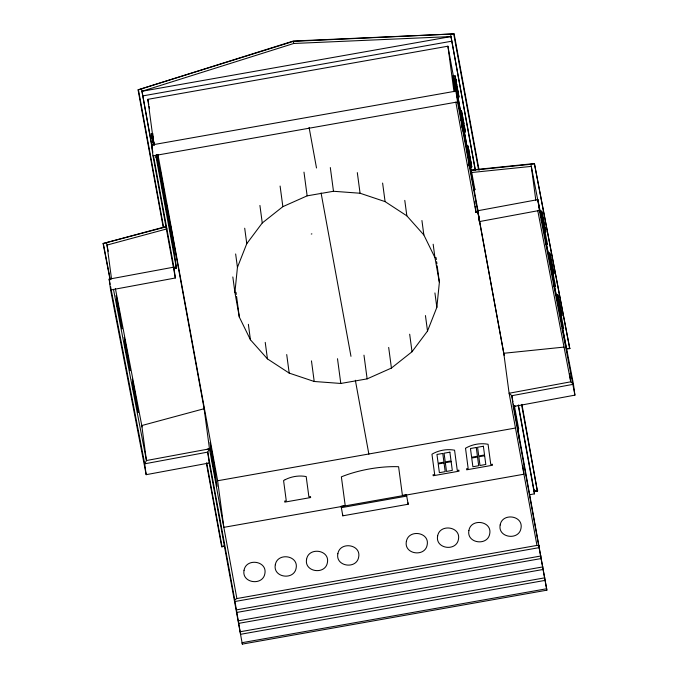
<?xml version="1.0" encoding="UTF-8"?>
<svg xmlns="http://www.w3.org/2000/svg" width="678" height="678" viewBox="0 0 678 678"><rect width="100%" height="100%" fill="white"/><g stroke="black" fill="none" stroke-linecap="round" stroke-linejoin="round"><path stroke-width="1.02" d="M437.183 265.827L439.378 282.319L436.844 307.363L427.513 331.042L412.021 351.746L391.426 368.061L367.137 378.875L340.797 383.46L314.211 381.485L289.192 373.103L267.437 358.882L250.428 339.78L239.334 317.109L234.902 292.404L237.436 267.361L235.647 253.962M556.985 297.269C557.486 295.133 553.697 294.786 557.808 294.769L558.782 299.617A22.925 0.432 79.5 0 1 560.816 310.143M540.756 213.985L540.764 212.468L540.069 211.646M548.816 255.801L546.29 244.19M470.235 166.754L470.252 165.237L469.566 164.415M152.796 133.905L152.948 135.761M237.436 267.361L246.767 243.682L262.259 222.977L282.853 206.663L307.142 195.849L333.483 191.272L360.069 193.238L385.087 201.62L406.851 215.85L423.852 234.952L434.945 257.623L439.378 282.319M566.469 348.975L569.766 348.636L534.4 163.542L470.981 170.051M569.766 348.636L534.4 163.542M204.476 410.41L204.07 408.317L209.477 448.836L207.731 452.116L209.188 462.989L242.326 644.1L546.875 590.182L513.348 403.986M116.87 306.27L117.574 305.676L116.226 295.549L117.099 299.879A23.976 0.441 79.5 0 1 119.209 310.888L121.633 326.847M457.252 97.09L457.277 94.945M466.71 148.863L466.735 146.719M454.141 33.9L293.277 41.027L138.066 89.86L293.371 41.383L454.141 33.9L479.092 170.22M518.399 404.919L534.205 491.296L537.391 491.16L521.933 404.351M455.845 102.149L476.024 212.451L477.973 210.714L537.891 199.603L573.469 384.273L574.919 395.138L513.28 406.571L546.875 590.182M125.108 347.797L125.625 347.492L124.277 337.364L125.15 341.695A23.976 0.441 79.5 0 1 127.261 352.704L129.693 368.663M133.168 389.613L133.685 389.308L132.329 379.18L133.21 383.511A23.976 0.441 79.5 0 1 135.32 394.52L137.744 410.478M168.483 223.816L169.008 223.52L166.305 203.264L170.17 224.469L172.873 244.724M457.286 94.166L454.506 79.021C452.624 80.36 455.709 76.106 452.828 76.182L454.862 91.377M434.657 474.447L431.954 454.192C438.708 450.277 446.887 448.751 454.574 450.2L457.269 470.456L458.887 470.168L459.023 471.185L433.183 475.744L433.047 474.727L434.768 474.71M465.455 448.26C472.202 444.344 480.38 442.827 488.067 444.276L490.77 464.523L492.389 464.244L492.525 465.252L466.676 469.812L466.54 468.795L468.159 468.515L465.557 448.522M545.154 580.376L240.605 634.294L234.978 601.505L234.741 599.725L236.876 598.547L536.959 545.417L539.298 545.798M162.33 188.645L159.906 168.288L163.771 189.501L166.474 209.748M212.494 462.786L210.07 442.429L213.934 463.633L217.045 486.414L212.629 462.184M152.855 152.236L141.973 91.276L293.752 43.477L450.989 36.57L475.227 170.254M206.434 463.438L221.664 546.688L223.681 546.053M221.664 546.688L224.418 546.248M110.082 279.828L103.081 243.521L166.474 226.393M103.081 243.521L166.551 226.783M166.958 228.876L107.014 245.072L111.539 279.014M117.26 309.914L118.269 309.727L117.684 305.371M125.32 351.729L126.32 351.543L125.735 347.187M311.261 234.012L311.897 233.893M146.168 474.676L110.599 290.006L109.15 279.141L173.882 267.132L176.39 268.03L170.966 227.376L204.12 408.715L141.778 425.555L146.448 460.531L144.719 463.811L146.168 474.676L209.205 462.989M174.339 268.412L176.39 268.03L155.745 155.228M476.024 212.451L478.261 212.053L476.024 212.451L475.185 206.163M110.599 290.006L175.331 277.997L173.882 267.132L153.423 155.347M537.891 199.603L539.341 210.468L479.405 221.587L479.812 223.698M236.876 598.547L209.477 448.836L146.448 460.531L113.48 289.379M540.213 211.409L541.705 211.138L542.671 215.985A22.925 0.432 79.5 0 1 544.705 226.511L545.798 232.3L544.875 227.452L544.248 227.893L544.875 227.452M541.747 214.858L542.417 214.731M541.908 215.799L542.536 215.358L541.908 215.799L547.51 244.444L546.019 244.716M540.527 216.57L541.536 216.384L542.315 220.418L541.171 214.367L541.985 220.443M541.273 220.028L542.764 219.748L542.832 220.257L541.341 220.528M548.273 253.225L549.756 252.953L550.722 257.801A22.925 0.432 79.5 0 1 552.756 268.327L553.85 274.115C554.689 272.268 551.545 268.327 552.977 269.581M550.468 256.547L549.968 257.615L555.562 286.26L554.07 286.531M549.968 257.615L550.595 257.174M548.587 258.386L549.587 258.199M549.333 261.844L550.816 261.564L550.883 262.072L549.4 262.344M554.002 286.031L555.494 285.752L555.562 286.26M558.647 298.99L558.019 299.422L560.359 311.516L560.986 311.083L560.359 311.516M557.384 303.651L558.867 303.38L563.613 328.076L562.13 328.347M557.452 304.159L558.935 303.888L558.867 303.38M154.059 145.211L151.27 133.719L152.762 133.447M155.779 157.296L156.787 157.118L156.533 155.186M141.973 91.276L450.989 36.57M142.592 95.937L451.616 41.222M153.906 144.88L147.829 99.335L447.912 46.206L453.429 76.343M175.331 277.997L152.982 155.864L457.531 101.937L454.506 79.021M174.161 268.429L176.39 268.03L175.992 265.946M207.248 449.251L209.477 448.836M522.823 465.939L523.925 474.219L223.842 527.348L217.63 480.761L515.627 428.004M341.305 507.678L406.698 496.093L406.503 494.66L402.418 495.389L398.596 466.727A54.638 18.848 -10.4 0 0 341.373 476.854L345.204 505.517L341.11 506.237L342.797 515.822L408.181 504.246L407.995 502.813M530.281 494.601L534.442 493.864L533.823 489.202M234.978 601.505L539.535 547.578M236.512 609.878L541.069 555.96M236.859 612.429L541.408 558.511M238.385 620.811L542.942 566.884M238.732 623.362L543.281 569.444M240.266 631.743L544.815 577.817M546.688 588.75L242.139 642.676L242.326 644.1M456.506 83.241L455.065 75.792L452.828 76.182L453.294 78.402M457.455 92.572L457.37 91.945L458.04 91.827L458.125 92.454L457.455 92.572L455.031 79.199L455.701 79.089L455.921 80.182M455.15 79.835L455.819 79.716L455.904 80.335L455.226 80.453M455.184 91.242L455.023 89.242M456.141 93.835L457.142 93.657L454.921 81.546M457.472 97.259L458.964 96.996L457.828 90.394M459.972 111.031L461.464 110.768L462.32 115.158M461.43 114.175L462.099 114.057M464.523 127.43L463.854 127.54L463.777 126.922L464.447 126.803L464.523 127.43L463.888 127.557L461.633 115.429L462.303 115.311L462.218 114.692M460.591 120.031L462.074 119.777L457.489 94.53L463.684 129.134M462.54 128.812L463.549 128.634L461.32 116.523L463.074 129.684M462.404 129.769L463.888 129.506L468.481 154.745L463.888 129.506M462.532 130.778L464.023 130.515M463.871 132.227L465.362 131.973L464.227 125.371M467.828 149.152L468.498 149.033L468.701 150.287L468.032 150.406L470.286 162.525L470.93 162.398L470.846 161.779L470.176 161.898L470.252 162.517L468.049 150.253M467.947 149.779L468.617 149.668M468.939 163.788L469.947 163.61L470.481 167.661M468.803 164.746L470.286 164.483L474.88 189.721L473.388 189.984M470.269 167.203L471.761 166.941L470.625 160.347M514.043 406.368L515.526 406.105M471.354 170.415L534.188 163.966M471.752 172.509L531.306 166.39L535.823 200.298M563.994 347.094L503.779 353.28L477.931 212.07M567.867 348.424L569.969 348.212M533.535 490.906L537.739 490.719M118.158 308.702L117.557 308.6M156.762 156.601L156.16 156.491M213.324 465.71L212.451 465.413M162.864 191.569L162.288 191.272M504.178 355.374L457.531 101.937M460.099 111.463L460.515 112.09M463.438 129.634L463.998 131.049M552.146 272.081L552.443 272.81M560.384 314.245L560.537 315.024M151.27 133.719L152.118 138.109M455.031 79.199L457.184 90.844M468.718 150.135L467.862 145.745L468.701 150.287M541.705 211.138L542.578 215.672M552.934 269.268L553.053 269.903M549.756 252.953L550.638 257.487M557.808 294.769L558.689 299.303M560.986 311.083L561.901 315.931L560.825 310.1A23.976 0.449 79.5 0 0 558.697 299.091M550.392 262.225L549.231 256.182L550.129 262.25M558.647 305.049L557.282 297.998L558.096 304.075M530.899 164.305L539.891 210.994M554.282 285.684L556.079 295.015M562.469 328.211L566.333 348.28M539.341 210.468L574.919 395.138M537.764 210.663L570.732 381.816L573.469 384.273L511.831 395.706L509.11 393.248L503.779 353.28L504.051 354.679M462.201 114.345L462.599 116.616M468.6 149.321L468.998 151.592M461.65 115.277L463.888 127.557M453.565 79.767L453.862 81.292M171.017 227.783L170.619 225.689M106.607 242.978L108.209 251.292M115.404 288.633L142.049 426.954M103.387 243.851L110.183 279.124M109.15 279.141L110.15 284.328M110.548 286.404L144.719 463.811L207.731 452.116L234.741 599.725M152.787 137.99L154.27 144.126M151.999 137.295L152.397 139.566M118.328 307.27L119.955 317.067M126.379 349.085L128.006 358.882M118.726 310.821L117.048 300.617L120.591 321.83L118.904 311.626M126.786 352.636L125.108 342.432L128.642 363.637L126.964 353.441M117.286 304.168L121.998 328.864L121.93 328.364M118.269 309.727L119.311 315.168M126.32 351.543L127.362 356.984M456.091 80.894L456.819 84.962M462.498 115.87L462.905 118.209M468.896 150.847L469.303 153.186M553.138 270.242L552.765 268.285A23.976 0.449 79.5 0 0 550.638 257.276M560.435 311.838L560.147 310.261A22.925 0.432 79.5 0 0 558.113 299.744M544.332 228.206L544.036 226.63A22.925 0.432 79.5 0 0 542.002 216.113M152.287 138.821L152.694 141.16M462.811 117.54L463.218 119.938M469.21 152.516L469.625 154.906M453.794 34.332L478.549 169.61M521.585 404.783L537.391 491.16M450.607 34.476L475.363 169.754M518.255 405.419L534.442 493.864M455.065 75.792L455.904 80.335M458.04 91.827L458.964 96.996M461.464 110.768L462.303 115.311M464.447 126.803L465.362 131.973M470.846 161.779L470.956 162.406M470.93 162.398L471.761 166.941M456.743 84.369L457.158 86.792M463.142 119.345L463.905 123.693M469.54 154.321L470.303 158.669M514.373 405.664L518.645 428.886L518.509 427.877M477.973 210.714L477.854 209.943L479.405 221.587L477.973 210.714L456.082 91.072L151.533 144.99L152.982 155.864M512.966 401.918L511.831 395.706L513.28 406.571M454.243 83.538L454.582 85.36M462.04 126.083L462.371 127.905M536.959 545.417L509.11 393.248L570.732 381.816L569.63 373.595M406.698 496.093L408.181 504.246M293.371 41.383L293.752 43.477M309.083 127.405L316.507 167.983M321.075 192.959L350.975 356.331M355.357 380.265L368.874 454.15M147.829 99.335L148.779 104.531M149.16 106.607L149.541 108.692M157.906 154.423L217.63 480.761M212.138 454.675L214.29 468.837M161.974 180.534L164.127 194.696M168.373 215.511L170.525 229.673M213.189 462.981L210.926 448.005L214.57 472.897M213.299 463.379L215.562 478.354M163.017 188.84L160.754 173.865L164.407 198.756M163.135 189.238L165.398 204.214M169.424 223.816L167.152 208.841L170.805 233.732M169.534 224.215L171.797 239.19M212.494 461.167L212.773 462.684M156.432 155.084L160.483 177.305L160.347 176.288M168.729 222.003L173.28 247.25L173.144 246.241M153.491 139.575L152.94 136.549L154.16 145.151M152.601 140.49L153.016 142.888M141.592 89.182L152.253 147.465M138.515 90.157L163.652 227.511M206.688 462.693L222.113 546.976M138.066 89.86L163.203 227.223M153.686 142.761L154.016 144.6M152.931 142.295L153.347 144.719M469.896 156.237L470.659 160.669M463.489 121.26L464.252 125.701M457.091 86.284L457.497 88.716M457.455 88.301L457.853 90.725M563.545 327.567L563.613 328.076M566.477 349.967L566.757 352.018M557.638 300.015L558.18 304.066M547.443 243.936L547.51 244.444M541.536 216.384L542.069 220.435M517.848 428.666L519.229 439.022M514.263 406.317L514.526 408.342M514.255 406.825L514.526 408.851M474.744 188.713L474.88 189.721M470.286 164.483L470.422 165.491M470.625 168.161L467.303 148.965L469.464 165.169M470.896 170.186L471.168 172.212M474.625 201.968L474.905 204.061M468.125 154.533L469.473 164.661M463.549 128.634L464.354 134.71M461.549 114.811L461.633 115.429M468.057 164.873L468.193 165.881M460.904 113.989L461.176 116.014M461.447 118.04L463.066 130.193M462.04 126.244L462.294 128.176M457.142 93.657L457.684 97.708M457.964 99.225L458.226 101.759M455.252 88.369L455.506 90.301M453.667 79.114L453.938 81.14M454.345 84.174L454.616 86.199M453.133 76.19L455.158 91.377M447.912 46.206L453.989 91.75M436.081 257.581L436.352 259.64M436.632 261.7L436.903 263.767M433.157 244.216L434.945 257.623M434.92 292.93L436.844 307.363M421.928 220.519L423.852 234.952M425.445 315.575L427.513 331.042M404.783 200.383L406.851 215.85M409.681 334.22L412.021 351.746M382.612 183.068L385.087 201.62M388.68 347.441L391.426 368.061M357.314 172.619L360.069 193.238M363.976 355.17L367.137 378.875M330.313 167.559L333.483 191.272M337.5 358.713L340.797 383.46M303.981 172.136L307.142 195.849M342.602 514.39L342.797 515.822M311.465 360.874L314.211 381.485M280.099 186.043L282.853 206.663M286.718 354.552L289.192 373.103M259.92 205.451L262.259 222.977M265.234 342.382L267.437 358.882M244.707 228.223L246.767 243.682M248.368 324.313L250.428 339.78M236.029 292.362L236.308 294.421M236.58 296.489L239.334 317.109M232.834 276.946L234.902 292.404M212.189 457.523L213.358 466.235M168.424 218.358L169.585 227.071M168.458 221.596L168.729 223.621M166.746 211.265L166.881 212.273L162.33 187.026L162.466 188.043M162.025 183.382L163.186 192.094M157.372 154.525L160.067 174.771M157.084 154.881L157.728 159.72M158.999 169.237L156.838 155.076L157.999 163.788M156.745 154.83L157.779 162.576M152.016 137.642L152.101 138.261M138.032 411.987L138.1 412.495L133.397 387.791L133.464 388.299M136.693 405.452L135.066 395.655L135.651 400.012M135.422 398.8L133.795 389.002L134.371 393.359M129.981 370.171L130.049 370.68L125.337 345.983L125.405 346.483M125.083 345.577L125.354 347.594M117.023 303.761L117.294 305.786M550.053 257.928A22.925 0.432 79.5 0 1 552.087 268.446M542.586 215.46A23.976 0.449 79.5 0 1 544.714 226.469M244.046 570.291C241.453 583.182 262.767 586.207 264.869 573.647C267.463 560.757 246.148 557.731 244.046 570.291M275.31 564.774C272.726 577.664 294.032 580.69 296.133 568.13C298.727 555.248 277.412 552.214 275.31 564.774M306.583 559.257C303.99 572.147 325.304 575.173 327.406 562.613C330 549.731 308.685 546.697 306.583 559.257M337.856 553.74C335.263 566.63 356.569 569.656 358.67 557.096C361.264 544.214 339.958 541.188 337.856 553.74M406.359 541.51C403.774 554.401 425.081 557.426 427.182 544.866C429.776 531.976 408.47 528.95 406.359 541.51M437.632 535.993C435.039 548.883 456.353 551.909 458.455 539.349C461.048 526.467 439.734 523.433 437.632 535.993M468.905 530.476C466.311 543.366 487.618 546.392 489.719 533.832C492.313 520.95 471.007 517.916 468.905 530.476M500.169 524.967C497.576 537.849 518.89 540.883 520.992 528.323C523.586 515.433 502.271 512.407 500.169 524.967M285.218 479.643L283.574 480.558L286.269 500.805L284.658 501.093L284.794 502.11L310.634 497.55L310.499 496.533L308.888 496.821L306.185 476.566C299.108 475.219 291.642 476.439 285.218 479.643M476.27 447.497L470.456 448.522L471.617 457.235L477.431 456.209L476.27 447.497M483.38 446.243L477.566 447.268L478.727 455.98L484.541 454.955L483.38 446.243M442.776 453.429L436.954 454.455L438.124 463.167L443.937 462.142L442.776 453.429M449.878 452.175L444.065 453.201L445.226 461.913L451.04 460.887L449.878 452.175M444.039 462.947L438.225 463.972L439.386 472.685L445.2 471.659L444.039 462.947M451.15 461.693L445.336 462.718L446.497 471.43L452.311 470.405L451.15 461.693M477.541 457.014L471.727 458.04L472.888 466.752L478.702 465.727L477.541 457.014M484.651 455.76L478.838 456.786L479.999 465.498L485.812 464.472L484.651 455.76M134.202 389.689L133.159 384.248L134.786 394.045L134.202 389.689M135.481 396.342L134.439 390.901L136.058 400.698L135.481 396.342"/></g></svg>
